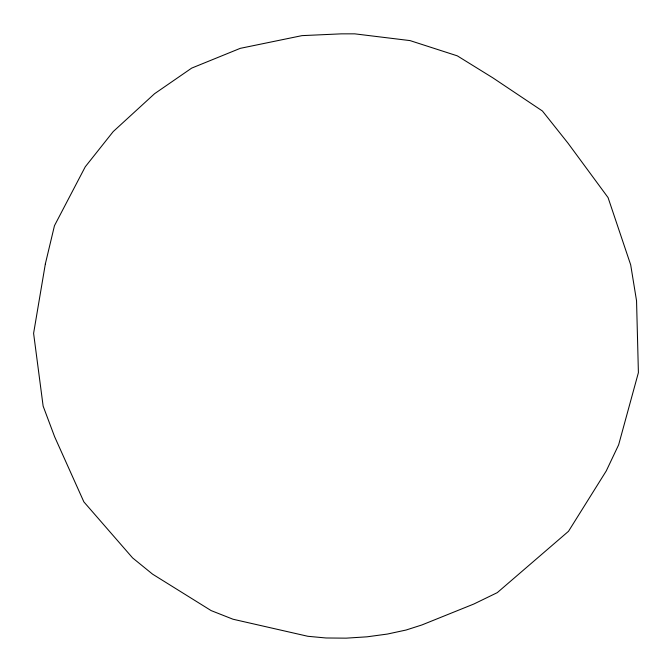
<?xml version="1.0" encoding="UTF-8"?>
<svg xmlns="http://www.w3.org/2000/svg" width="672" height="672" viewBox="0 0 672 672"><rect width="100%" height="100%" fill="white"/><g stroke="black" fill="none" stroke-linecap="round" stroke-linejoin="round"><path stroke-width="1.01" d="M45.352 263.894L33.6 333.337L43.134 406.106L54.625 436.741L83.874 501.892L132.594 557.903L152.578 574.157L211.134 610.596L232.991 619.223L307.877 636.292L326.029 637.98L346.147 638.156L367.013 636.821L387.4 634.057L406.09 630.025L421.932 624.943L473.827 604.027L497.288 592.637L568.504 531.3L606.245 470.954L618.635 444.847L638.4 372.632L636.544 300.779L630.689 264.852L608.068 197.593L567.991 143.153L542.413 110.998L492.862 77.851L457.313 55.852L410.038 40.597L354.732 33.844L341.258 33.852L301.997 35.633L240.265 48.342L191.688 68.107L154.568 93.71L113.207 131.586L85.252 166.807L54.466 225.691L45.352 263.894"/></g></svg>
